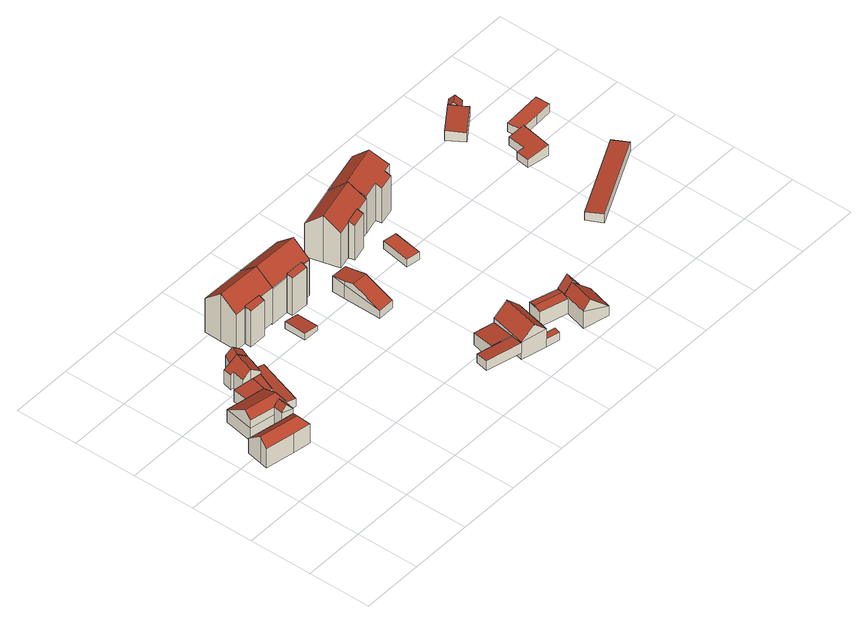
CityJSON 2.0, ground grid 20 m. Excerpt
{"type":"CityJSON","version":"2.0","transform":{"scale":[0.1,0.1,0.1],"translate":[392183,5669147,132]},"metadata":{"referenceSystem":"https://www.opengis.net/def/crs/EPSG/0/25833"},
"CityObjects":{
"building1":{"type":"Building","attributes":{"Gemeindeschluessel":14627140,"Geometrietyp2DReferenz":"3000","function":"31001_9998","roofType":"9999"},"children":["building1-1","building1-2","building1-3","building1-4","building1-5","building1-6","building1-7"]},
"building1-1":{"type":"BuildingPart","attributes":{"Dachtyp_tdc":"tdcPolyFlatRoof","Dachneigung":3.56,"QualitaetDacherkennung":72,"Geometrietyp2DReferenz":"3000","roofType":"2100","measuredHeight":4.53},"parents":["building1"],"geometry":[{"type":"MultiSurface","lod":"2","boundaries":[[[0,1,2,3]],[[4,0,3,5]],[[4,6,7,8,9,1,0]],[[3,2,10,11,12,5]],[[11,10,9,8]],[[10,2,1,9]],[[7,12,11,8]],[[4,5,12,7,6]]],"semantics":{"surfaces":[{"type":"WallSurface"},{"type":"RoofSurface"},{"type":"GroundSurface"},{"type":"ClosureSurface"}],"values":[0,0,1,2,3,3,3,3]}}]},
"building1-2":{"type":"BuildingPart","attributes":{"Dachtyp_tdc":"tdcPolyFlatRoof","Dachneigung":4.37,"QualitaetDacherkennung":56,"Geometrietyp2DReferenz":"3000","roofType":"2100","measuredHeight":4.72},"parents":["building1"],"geometry":[{"type":"MultiSurface","lod":"2","boundaries":[[[13,14,15,16]],[[14,17,18,15]],[[17,14,13,8]],[[11,16,15,18,12]],[[11,8,13,16]],[[8,7,17]],[[8,11,12,7]],[[7,12,18,17]]],"semantics":{"surfaces":[{"type":"WallSurface"},{"type":"RoofSurface"},{"type":"GroundSurface"},{"type":"ClosureSurface"}],"values":[0,0,1,2,3,0,3,3]}}]},
"building1-3":{"type":"BuildingPart","attributes":{"Dachtyp_tdc":"tdcGableRoof","Dachneigung":38.14,"QualitaetDacherkennung":66,"Geometrietyp2DReferenz":"3000","roofType":"3100","measuredHeight":8.16},"parents":["building1"],"geometry":[{"type":"MultiSurface","lod":"2","boundaries":[[[19,20,21,22]],[[20,23,24,21]],[[23,25,26,27,24]],[[23,20,28]],[[20,19,29,30,31,28]],[[25,23,28,31]],[[22,21,24,27,32]],[[33,26,25]],[[22,32,34,19]],[[32,27,26,33,34]],[[31,30,33,25]],[[29,19,34]],[[30,29,34,33]]],"semantics":{"surfaces":[{"type":"WallSurface"},{"type":"RoofSurface"},{"type":"GroundSurface"},{"type":"ClosureSurface"}],"values":[0,0,0,0,1,1,2,0,3,3,0,3,3]}}]},
"building1-4":{"type":"BuildingPart","attributes":{"Dachtyp_tdc":"tdcHipAndGableRoof","Dachneigung":40.11,"QualitaetDacherkennung":62,"Geometrietyp2DReferenz":"3000","roofType":"5000","measuredHeight":9.32},"parents":["building1"],"geometry":[{"type":"MultiSurface","lod":"2","boundaries":[[[35,36,37,38]],[[36,39,40,37]],[[41,42,43,44]],[[42,45,46,43]],[[45,47,48,46]],[[47,35,38,48]],[[42,41,49]],[[41,39,36,35,49]],[[35,47,45,42,49]],[[38,37,40,44,43,46,48]],[[44,40,39,41]]],"semantics":{"surfaces":[{"type":"WallSurface"},{"type":"RoofSurface"},{"type":"GroundSurface"},{"type":"ClosureSurface"}],"values":[0,0,0,0,0,0,1,1,1,2,3]}}]},
"building1-5":{"type":"BuildingPart","attributes":{"Dachtyp_tdc":"tdcHipAndGableRoof","Dachneigung":34.45,"QualitaetDacherkennung":60,"Geometrietyp2DReferenz":"3000","roofType":"5000","measuredHeight":9.71},"parents":["building1"],"geometry":[{"type":"MultiSurface","lod":"2","boundaries":[[[17,50,51,18]],[[52,53,54,55]],[[53,56,57,54]],[[56,58,4,5,57]],[[59,60,7,61]],[[58,56,62,61,7,6]],[[63,64,65,59,61,62,66]],[[52,63,66,53]],[[53,66,62,56]],[[17,60,59,67,50]],[[7,60,17]],[[5,12,18,51,55,54,57]],[[6,4,58]],[[12,5,4,6,7]],[[12,7,17,18]],[[55,51,50,52]],[[67,59,65]],[[50,67,64,63,52]],[[64,67,65]]],"semantics":{"surfaces":[{"type":"WallSurface"},{"type":"RoofSurface"},{"type":"GroundSurface"},{"type":"ClosureSurface"}],"values":[0,0,0,0,1,1,1,0,0,0,0,2,0,3,3,3,0,3,3]}}]},
"building1-6":{"type":"BuildingPart","attributes":{"Dachtyp_tdc":"tdcGableRoof","Dachneigung":37.68,"QualitaetDacherkennung":80,"Geometrietyp2DReferenz":"3000","roofType":"3100","measuredHeight":8.17},"parents":["building1"],"geometry":[{"type":"MultiSurface","lod":"2","boundaries":[[[68,69,70,2,1]],[[69,71,72,70]],[[71,73,74,72]],[[73,19,22,74]],[[26,75,76,27]],[[75,77,13,16,76]],[[30,19,73,71,69,68,78]],[[78,77,75,26,33,30]],[[16,11,10,2,70,72,74,22,32,27,76]],[[9,8,13,77,78]],[[10,11,8,9]],[[11,16,13,8]],[[68,1,9,78]],[[10,9,1,2]],[[29,19,30]],[[32,22,19,34]],[[34,19,29]],[[32,34,33,26,27]],[[33,34,29,30]]],"semantics":{"surfaces":[{"type":"WallSurface"},{"type":"RoofSurface"},{"type":"GroundSurface"},{"type":"ClosureSurface"}],"values":[0,0,0,0,0,0,1,1,2,0,3,3,0,3,0,3,3,3,3]}}]},
"building1-7":{"type":"BuildingPart","attributes":{"Dachtyp_tdc":"tdcGableRoof","Dachneigung":48.88,"QualitaetDacherkennung":75,"Geometrietyp2DReferenz":"3000","roofType":"3100","measuredHeight":9.57},"parents":["building1"],"geometry":[{"type":"MultiSurface","lod":"2","boundaries":[[[67,79,41,44,51,50]],[[80,81,63,52,55,40,39]],[[80,79,82]],[[79,67,65,83,82]],[[81,80,82,83]],[[51,44,40,55]],[[39,41,79,80]],[[39,40,44,41]],[[64,63,81]],[[50,51,55,52]],[[67,50,52,63,64]],[[81,83,65,64]],[[64,65,67]]],"semantics":{"surfaces":[{"type":"WallSurface"},{"type":"RoofSurface"},{"type":"GroundSurface"},{"type":"ClosureSurface"}],"values":[0,0,0,1,1,2,0,3,0,3,3,0,3]}}]},
"building2":{"type":"Building","attributes":{"Dachtyp_tdc":"tdcPolyFlatRoof","Gemeindeschluessel":14627140,"Dachneigung":6.87,"QualitaetDacherkennung":54,"Geometrietyp2DReferenz":"3000","function":"31001_9998","roofType":"2100","measuredHeight":3.29},"geometry":[{"type":"MultiSurface","lod":"2","boundaries":[[[84,85,86,87]],[[85,88,89,86]],[[88,90,91,89]],[[90,92,93,91]],[[92,84,87,93]],[[92,90,88,85,84]],[[87,86,89,91,93]]],"semantics":{"surfaces":[{"type":"WallSurface"},{"type":"RoofSurface"},{"type":"GroundSurface"}],"values":[0,0,0,0,0,1,2]}}]},
"building3":{"type":"Building","attributes":{"Gemeindeschluessel":14627140,"Geometrietyp2DReferenz":"3000","function":"31001_9998","roofType":"9999"},"children":["building3-1","building3-2"]},
"building3-1":{"type":"BuildingPart","attributes":{"Dachtyp_tdc":"tdcGableRoof","Dachneigung":40.85,"QualitaetDacherkennung":72,"Geometrietyp2DReferenz":"3000","roofType":"3100","measuredHeight":16.9},"parents":["building3"],"geometry":[{"type":"MultiSurface","lod":"2","boundaries":[[[94,95,96,97]],[[95,98,99,96]],[[98,100,101,99]],[[100,102,103,101]],[[102,104,105,103]],[[104,106,107,105]],[[106,108,109,107]],[[108,110,111,109]],[[106,104,102,100]],[[100,98,95,94,112,110,108,106]],[[113,97,96,99,101,103,105,107,109,111]],[[97,113,112,94]],[[113,111,110,112]]],"semantics":{"surfaces":[{"type":"WallSurface"},{"type":"RoofSurface"},{"type":"GroundSurface"},{"type":"ClosureSurface"}],"values":[0,0,0,0,0,0,0,0,1,1,2,3,3]}}]},
"building3-2":{"type":"BuildingPart","attributes":{"Dachtyp_tdc":"tdcPolyFlatRoof","Dachneigung":22.34,"QualitaetDacherkennung":53,"Geometrietyp2DReferenz":"3000","roofType":"2100","measuredHeight":13.53},"parents":["building3"],"geometry":[{"type":"MultiSurface","lod":"2","boundaries":[[[114,115,94,97,116]],[[117,118,119,111,110]],[[118,114,116,119]],[[118,117,120,115,114]],[[116,97,113,111,119]],[[120,112,94,115]],[[112,113,97,94]],[[117,110,112,120]],[[110,111,113,112]]],"semantics":{"surfaces":[{"type":"WallSurface"},{"type":"RoofSurface"},{"type":"GroundSurface"},{"type":"ClosureSurface"}],"values":[0,0,0,1,2,0,3,0,3]}}]},
"building4":{"type":"Building","attributes":{"Dachtyp_tdc":"tdcPolyFlatRoof","Gemeindeschluessel":14627140,"Dachneigung":9,"QualitaetDacherkennung":94,"Geometrietyp2DReferenz":"3000","function":"31001_9998","roofType":"2100","measuredHeight":2.4},"geometry":[{"type":"MultiSurface","lod":"2","boundaries":[[[121,122,123,124]],[[122,125,126,123]],[[125,127,128,126]],[[127,121,124,128]],[[127,125,122,121]],[[124,123,126,128]]],"semantics":{"surfaces":[{"type":"WallSurface"},{"type":"RoofSurface"},{"type":"GroundSurface"}],"values":[0,0,0,0,1,2]}}]},
"building5":{"type":"Building","attributes":{"Dachtyp_tdc":"tdcPolyFlatRoof","Gemeindeschluessel":14627140,"Dachneigung":6.5,"QualitaetDacherkennung":70,"Geometrietyp2DReferenz":"3000","function":"31001_9998","roofType":"2100","measuredHeight":3.51},"geometry":[{"type":"MultiSurface","lod":"2","boundaries":[[[129,130,131,132]],[[130,133,134,131]],[[133,135,136,134]],[[135,137,138,136]],[[137,129,132,138]],[[137,135,133,130,129]],[[132,131,134,136,138]]],"semantics":{"surfaces":[{"type":"WallSurface"},{"type":"RoofSurface"},{"type":"GroundSurface"}],"values":[0,0,0,0,0,1,2]}}]},
"building6":{"type":"Building","attributes":{"Gemeindeschluessel":14627140,"Geometrietyp2DReferenz":"3000","function":"31001_9998","roofType":"9999"},"children":["building6-1","building6-2"]},
"building6-1":{"type":"BuildingPart","attributes":{"Dachtyp_tdc":"tdcPolyFlatRoof","Dachneigung":23.05,"QualitaetDacherkennung":44,"Geometrietyp2DReferenz":"3000","roofType":"2100","measuredHeight":13.96},"parents":["building6"],"geometry":[{"type":"MultiSurface","lod":"2","boundaries":[[[139,140,141,142,143,144]],[[140,145,146,141]],[[145,147,148,149,150,146]],[[147,145,140,139]],[[142,141,146,150]],[[144,148,147,139]],[[143,142,150,149]],[[143,149,148,144]]],"semantics":{"surfaces":[{"type":"WallSurface"},{"type":"RoofSurface"},{"type":"GroundSurface"},{"type":"ClosureSurface"}],"values":[0,0,0,1,2,0,3,3]}}]},
"building6-2":{"type":"BuildingPart","attributes":{"Dachtyp_tdc":"tdcGableRoof","Dachneigung":40.71,"QualitaetDacherkennung":74,"Geometrietyp2DReferenz":"3000","roofType":"3100","measuredHeight":17.38},"parents":["building6"],"geometry":[{"type":"MultiSurface","lod":"2","boundaries":[[[151,152,153,154]],[[152,143,142,153]],[[149,155,156,150]],[[155,104,157,156]],[[104,151,154,157]],[[151,104,106,158]],[[144,159,158,106,160,148]],[[149,148,160,155]],[[155,160,106,104]],[[152,159,144,143]],[[151,158,159,152]],[[154,153,142,150,156,157]],[[150,142,143,149]],[[143,144,148,149]]],"semantics":{"surfaces":[{"type":"WallSurface"},{"type":"RoofSurface"},{"type":"GroundSurface"},{"type":"ClosureSurface"}],"values":[0,0,0,0,0,1,1,0,0,0,0,2,3,3]}}]},
"building7":{"type":"Building","attributes":{"Dachtyp_tdc":"tdcPolyFlatRoof","Gemeindeschluessel":14627140,"Dachneigung":6.98,"QualitaetDacherkennung":83,"Geometrietyp2DReferenz":"3000","function":"31001_9998","roofType":"2100","measuredHeight":5.16},"geometry":[{"type":"MultiSurface","lod":"2","boundaries":[[[161,162,163,164]],[[162,165,166,163]],[[165,167,168,166]],[[167,161,164,168]],[[167,165,162,161]],[[164,163,166,168]]],"semantics":{"surfaces":[{"type":"WallSurface"},{"type":"RoofSurface"},{"type":"GroundSurface"}],"values":[0,0,0,0,1,2]}}]},
"building8":{"type":"Building","attributes":{"Gemeindeschluessel":14627140,"Geometrietyp2DReferenz":"3000","function":"31001_9998","roofType":"9999"},"children":["building8-1","building8-2"]},
"building8-1":{"type":"BuildingPart","attributes":{"Dachtyp_tdc":"tdcPolyFlatRoof","Dachneigung":7.17,"QualitaetDacherkennung":58,"Geometrietyp2DReferenz":"3000","roofType":"2100","measuredHeight":3.01},"parents":["building8"],"geometry":[{"type":"MultiSurface","lod":"2","boundaries":[[[169,170,171,172]],[[170,173,174,171]],[[175,169,172,176]],[[175,173,170,169]],[[172,171,174,176]],[[176,174,173,175]]],"semantics":{"surfaces":[{"type":"WallSurface"},{"type":"RoofSurface"},{"type":"GroundSurface"},{"type":"ClosureSurface"}],"values":[0,0,0,1,2,3]}}]},
"building8-2":{"type":"BuildingPart","attributes":{"Dachtyp_tdc":"tdcGableRoof","Dachneigung":43.25,"QualitaetDacherkennung":88,"Geometrietyp2DReferenz":"3000","roofType":"3100","measuredHeight":10.19},"parents":["building8"],"geometry":[{"type":"MultiSurface","lod":"2","boundaries":[[[177,178,179,180]],[[178,181,182,179]],[[181,183,175,176,182]],[[184,185,186,174,173]],[[185,177,180,186]],[[177,185,187,188,178]],[[183,181,188,187,184]],[[187,185,184]],[[178,188,181]],[[180,179,182,176,174,186]],[[173,175,183,184]],[[173,174,176,175]]],"semantics":{"surfaces":[{"type":"WallSurface"},{"type":"RoofSurface"},{"type":"GroundSurface"},{"type":"ClosureSurface"}],"values":[0,0,0,0,0,1,1,0,0,2,0,3]}}]},
"building9":{"type":"Building","attributes":{"Dachtyp_tdc":"tdcGableRoof","Gemeindeschluessel":14627140,"Dachneigung":24.81,"QualitaetDacherkennung":23,"Geometrietyp2DReferenz":"3000","function":"31001_9998","roofType":"3100","measuredHeight":6.77},"geometry":[{"type":"MultiSurface","lod":"2","boundaries":[[[189,190,191,192]],[[190,193,194,191]],[[193,195,196,194]],[[195,197,198,196]],[[197,189,192,198]],[[197,199,200,201,189]],[[190,201,200,193]],[[195,199,197]],[[193,200,199,195]],[[189,201,190]],[[192,191,194,196,198]]],"semantics":{"surfaces":[{"type":"WallSurface"},{"type":"RoofSurface"},{"type":"GroundSurface"}],"values":[0,0,0,0,0,1,1,0,0,0,2]}}]},
"building10":{"type":"Building","attributes":{"Gemeindeschluessel":14627140,"Geometrietyp2DReferenz":"3000","function":"31001_9998","roofType":"9999"},"children":["building10-1","building10-2","building10-3"]},
"building10-1":{"type":"BuildingPart","attributes":{"Dachtyp_tdc":"tdcGableRoof","Dachneigung":52.74,"QualitaetDacherkennung":71,"Geometrietyp2DReferenz":"3000","roofType":"3100","measuredHeight":9.33},"parents":["building10"],"geometry":[{"type":"MultiSurface","lod":"2","boundaries":[[[202,203,204,205,206]],[[203,207,208,209,204]],[[203,202,210]],[[202,211,212,213,210]],[[207,203,210,213,214]],[[215,205,204,209]],[[202,206,216,217,211]],[[206,205,215,218]],[[206,218,217,216]],[[215,209,208,219,211,217,218]],[[219,208,207]],[[213,212,214]],[[212,211,219,207,214]]],"semantics":{"surfaces":[{"type":"WallSurface"},{"type":"RoofSurface"},{"type":"GroundSurface"},{"type":"ClosureSurface"}],"values":[0,0,0,1,1,2,0,3,3,3,3,0,3]}}]},
"building10-2":{"type":"BuildingPart","attributes":{"Dachtyp_tdc":"tdcGableRoof","Dachneigung":10.09,"QualitaetDacherkennung":70,"Geometrietyp2DReferenz":"3000","roofType":"3100","measuredHeight":5.74},"parents":["building10"],"geometry":[{"type":"MultiSurface","lod":"2","boundaries":[[[220,221,222,223]],[[221,224,225,222]],[[224,206,205,225]],[[224,221,226]],[[221,220,217,216,226]],[[206,224,226,216]],[[223,222,225,205,215]],[[218,215,205,206]],[[220,223,215,218]],[[218,217,220]],[[206,216,217,218]]],"semantics":{"surfaces":[{"type":"WallSurface"},{"type":"RoofSurface"},{"type":"GroundSurface"},{"type":"ClosureSurface"}],"values":[0,0,0,0,1,1,2,3,3,0,3]}}]},
"building10-3":{"type":"BuildingPart","attributes":{"Dachtyp_tdc":"tdcGableRoof","Dachneigung":42.85,"QualitaetDacherkennung":72,"Geometrietyp2DReferenz":"3000","roofType":"3100","measuredHeight":9.01},"parents":["building10"],"geometry":[{"type":"MultiSurface","lod":"2","boundaries":[[[227,228,229,230]],[[228,231,232,229]],[[231,228,233]],[[211,231,233,234]],[[228,227,214,212,234,233]],[[232,223,215,209,230,229]],[[223,232,231,211,218,220]],[[215,223,220,218]],[[227,230,209,208]],[[208,209,215,218,211,219]],[[234,212,211]],[[208,207,214,227]],[[219,207,208]],[[211,212,214,207,219]]],"semantics":{"surfaces":[{"type":"WallSurface"},{"type":"RoofSurface"},{"type":"GroundSurface"},{"type":"ClosureSurface"}],"values":[0,0,0,1,1,2,0,3,0,3,0,0,3,3]}}]},
"building11":{"type":"Building","attributes":{"Gemeindeschluessel":14627140,"Geometrietyp2DReferenz":"3000","function":"31001_9998","roofType":"9999"},"children":["building11-1","building11-2"]},
"building11-1":{"type":"BuildingPart","attributes":{"Dachtyp_tdc":"tdcPolyFlatRoof","Dachneigung":23.67,"QualitaetDacherkennung":49,"Geometrietyp2DReferenz":"3000","roofType":"2100","measuredHeight":13.21},"parents":["building11"],"geometry":[{"type":"MultiSurface","lod":"2","boundaries":[[[235,236,237,238,239]],[[240,241,242,243,244]],[[241,235,239,242]],[[241,240,245,236,235]],[[239,238,246,243,242]],[[245,247,237,236]],[[247,246,238,237]],[[240,244,247,245]],[[244,243,246,247]]],"semantics":{"surfaces":[{"type":"WallSurface"},{"type":"RoofSurface"},{"type":"GroundSurface"},{"type":"ClosureSurface"}],"values":[0,0,0,1,2,0,3,0,3]}}]},
"building11-2":{"type":"BuildingPart","attributes":{"Dachtyp_tdc":"tdcGableRoof","Dachneigung":41.56,"QualitaetDacherkennung":71,"Geometrietyp2DReferenz":"3000","roofType":"3100","measuredHeight":16.56},"parents":["building11"],"geometry":[{"type":"MultiSurface","lod":"2","boundaries":[[[248,249,250,251]],[[249,244,243,250]],[[237,252,253,238]],[[252,254,255,253]],[[254,256,257,255]],[[256,258,259,257]],[[258,260,261,259]],[[260,248,251,261]],[[256,254,252,237,247,244,249,248]],[[248,260,258,256]],[[251,250,243,246,238,253,255,257,259,261]],[[246,243,244,247]],[[238,246,247,237]]],"semantics":{"surfaces":[{"type":"WallSurface"},{"type":"RoofSurface"},{"type":"GroundSurface"},{"type":"ClosureSurface"}],"values":[0,0,0,0,0,0,0,0,1,1,2,3,3]}}]},
"building12":{"type":"Building","attributes":{"Dachtyp_tdc":"tdcPolyFlatRoof","Gemeindeschluessel":14627140,"Dachneigung":0,"QualitaetDacherkennung":87,"Geometrietyp2DReferenz":"3000","function":"31001_9998","roofType":"1000","measuredHeight":2.7},"geometry":[{"type":"MultiSurface","lod":"2","boundaries":[[[262,263,264,265]],[[263,266,267,264]],[[266,268,269,267]],[[268,262,265,269]],[[268,266,263,262]],[[265,264,267,269]]],"semantics":{"surfaces":[{"type":"WallSurface"},{"type":"RoofSurface"},{"type":"GroundSurface"}],"values":[0,0,0,0,1,2]}}]},
"building13":{"type":"Building","attributes":{"Dachtyp_tdc":"tdcFreeFormRoof","Gemeindeschluessel":14627140,"Dachneigung":26.34,"QualitaetDacherkennung":43,"Geometrietyp2DReferenz":"3000","function":"31001_9998","roofType":"5000","measuredHeight":16.14},"geometry":[{"type":"MultiSurface","lod":"2","boundaries":[[[270,271,272,273]],[[271,274,275,272]],[[274,276,277,275]],[[276,278,279,277]],[[278,280,281,279]],[[280,282,283,281]],[[282,284,285,283]],[[284,270,273,285]],[[286,287,271,270]],[[276,274,287,286,284,282,280,278]],[[274,271,287]],[[270,284,286]],[[273,272,275,277,279,281,283,285]]],"semantics":{"surfaces":[{"type":"WallSurface"},{"type":"RoofSurface"},{"type":"GroundSurface"}],"values":[0,0,0,0,0,0,0,0,1,1,0,0,2]}}]},
"building14":{"type":"Building","attributes":{"Dachtyp_tdc":"tdcPolyFlatRoof","Gemeindeschluessel":14627140,"Dachneigung":2.93,"QualitaetDacherkennung":75,"Geometrietyp2DReferenz":"3000","function":"31001_2463","roofType":"2100","measuredHeight":3.21},"geometry":[{"type":"MultiSurface","lod":"2","boundaries":[[[288,289,290,291]],[[289,292,293,290]],[[292,294,295,293]],[[294,288,291,295]],[[294,292,289,288]],[[291,290,293,295]]],"semantics":{"surfaces":[{"type":"WallSurface"},{"type":"RoofSurface"},{"type":"GroundSurface"}],"values":[0,0,0,0,1,2]}}]},
"building15":{"type":"Building","attributes":{"Dachtyp_tdc":"tdcPolyFlatRoof","Gemeindeschluessel":14627140,"Dachneigung":6.99,"QualitaetDacherkennung":85,"Geometrietyp2DReferenz":"3000","function":"31001_9998","roofType":"2100","measuredHeight":3.65},"geometry":[{"type":"MultiSurface","lod":"2","boundaries":[[[296,297,298,299]],[[297,300,301,298]],[[300,302,303,301]],[[302,304,305,303]],[[304,306,307,305]],[[306,308,309,307]],[[308,296,299,309]],[[308,306,304,302,300,297,296]],[[299,298,301,303,305,307,309]]],"semantics":{"surfaces":[{"type":"WallSurface"},{"type":"RoofSurface"},{"type":"GroundSurface"}],"values":[0,0,0,0,0,0,0,1,2]}}]},
"building16":{"type":"Building","attributes":{"Gemeindeschluessel":14627140,"Geometrietyp2DReferenz":"3000","function":"31001_9998","roofType":"9999"},"children":["building16-1","building16-2"]},
"building16-1":{"type":"BuildingPart","attributes":{"Dachtyp_tdc":"tdcGableRoof","Dachneigung":42.64,"QualitaetDacherkennung":69,"Geometrietyp2DReferenz":"3000","roofType":"3100","measuredHeight":4.34},"parents":["building16"],"geometry":[{"type":"MultiSurface","lod":"2","boundaries":[[[310,311,312,313]],[[311,314,315,312]],[[314,316,317,315]],[[314,311,318]],[[311,310,319,320,318]],[[316,314,318,320,321]],[[313,312,315,317]],[[313,317,316,310]],[[320,319,321]],[[321,319,310,316]]],"semantics":{"surfaces":[{"type":"WallSurface"},{"type":"RoofSurface"},{"type":"GroundSurface"},{"type":"ClosureSurface"}],"values":[0,0,0,0,1,1,2,3,0,3]}}]},
"building16-2":{"type":"BuildingPart","attributes":{"Dachtyp_tdc":"tdcPolyFlatRoof","Dachneigung":3.9,"QualitaetDacherkennung":78,"Geometrietyp2DReferenz":"3000","roofType":"2100","measuredHeight":3.58},"parents":["building16"],"geometry":[{"type":"MultiSurface","lod":"2","boundaries":[[[322,323,324,317,316]],[[323,325,326,324]],[[325,327,328,326]],[[327,329,310,313,328]],[[327,325,323,322,321,319,329]],[[313,317,324,326,328]],[[322,316,321]],[[319,310,329]],[[316,317,313,310]],[[316,310,319,321]]],"semantics":{"surfaces":[{"type":"WallSurface"},{"type":"RoofSurface"},{"type":"GroundSurface"},{"type":"ClosureSurface"}],"values":[0,0,0,0,1,2,0,0,3,3]}}]},
"building17":{"type":"Building","attributes":{"Dachtyp_tdc":"tdcPolyFlatRoof","Gemeindeschluessel":14627140,"Dachneigung":0,"QualitaetDacherkennung":0,"Geometrietyp2DReferenz":"3000","BezugspunktDach":"2000","function":"31001_9998","measuredHeight":3},"geometry":[{"type":"MultiSurface","lod":"2","boundaries":[[[330,331,332,333,334,335]],[[335,334,336,337]],[[334,333,338,336]],[[333,332,339,338]],[[332,331,340,339]],[[331,330,341,340]],[[330,335,337,341]],[[337,336,338,339,340,341]]],"semantics":{"surfaces":[{"type":"RoofSurface"},{"type":"WallSurface"},{"type":"GroundSurface"}],"values":[0,1,1,1,1,1,1,2]}}]}
},
"vertices":[
[146,545,106],[175,539,108],[175,539,65],[146,545,65],[137,496,106],[137,496,65],[191,486,110],[197,485,110],[208,532,110],[202,533,110],[202,533,65],[208,532,65],[197,485,65],
[233,527,112],[208,465,111],[208,465,65],[233,527,65],[192,468,110],[192,468,65],
[200,606,127],[215,632,129],[215,632,65],[200,606,65],[270,620,121],[270,620,65],[259,592,120],[259,592,119],[259,592,65],[238,627,146],[224,600,145],[224,600,146],[225,600,146],[224,600,65],[258,592,120],[224,600,124],
[5,338,158],[14,387,116],[14,387,65],[5,338,65],[127,366,116],[127,366,65],[165,359,116],[147,286,133],[147,286,65],[165,359,65],[92,296,133],[92,296,65],[0,313,133],[0,313,65],[130,315,158],
[173,391,110],[173,391,65],[133,398,110],[53,413,110],[53,413,65],[133,398,65],[71,508,110],[71,508,65],[137,496,110],[173,391,138],[192,468,115],[160,414,162],[57,433,162],[133,398,138],[138,398,138],[168,392,138],[53,413,138],[173,391,133],
[175,539,125],[185,579,123],[185,579,65],[175,580,116],[175,580,65],[182,610,114],[182,610,65],[249,566,121],[249,566,65],[233,527,123],[202,533,146],
[165,359,134],[127,366,141],[133,398,139],[142,363,160],[149,395,160],
[195,417,97],[208,465,97],[208,465,64],[195,417,64],[249,566,96],[249,566,64],[285,558,92],[285,558,64],[235,407,92],[235,407,64],
[351,676,177],[351,677,177],[351,677,51],[351,676,51],[316,677,177],[316,677,51],[317,731,220],[317,731,51],[318,786,172],[318,786,51],[462,783,171],[462,783,51],[460,727,220],[460,727,51],[459,672,176],[459,672,51],[406,673,176],[406,673,51],[406,674,177],[406,674,51],
[350,656,178],[351,676,186],[350,656,51],[406,673,185],[406,655,178],[406,655,51],[406,674,186],
[466,635,72],[516,634,64],[516,634,48],[466,635,48],[515,564,64],[515,564,48],[465,565,72],[465,565,48],
[643,92,123],[652,132,118],[652,132,88],[643,92,88],[700,121,118],[700,121,88],[765,105,118],[765,105,88],[755,65,123],[755,65,88],
[577,670,186],[577,652,178],[577,652,46],[577,670,46],[577,670,171],[577,670,175],[519,653,178],[519,653,46],[519,671,186],[519,671,175],[519,671,171],[519,671,46],
[610,780,171],[608,669,171],[608,669,46],[610,780,46],[459,672,171],[459,672,46],[462,783,46],[609,724,220],[608,669,175],[459,672,175],
[783,181,109],[765,105,119],[765,105,67],[783,181,67],[700,121,119],[700,121,67],[718,197,109],[718,197,67],
[882,54,94],[878,36,92],[878,36,64],[882,54,64],[836,46,92],[836,46,64],[841,64,94],[841,64,64],
[765,105,125],[783,181,125],[783,181,64],[765,105,64],[864,162,127],[864,162,64],[841,64,127],[836,46,127],[755,65,125],[755,65,64],[797,55,166],[825,171,166],
[716,635,94],[716,473,65],[716,473,39],[716,635,39],[664,473,65],[664,473,39],[665,595,87],[665,595,39],[665,636,94],[665,636,39],[665,595,101],[665,564,107],[716,564,107],
[995,137,110],[1049,120,105],[1049,120,51],[995,137,51],[995,137,105],[1042,93,105],[1042,93,93],[1042,93,51],[1021,129,145],[987,108,110],[1010,102,141],[1013,101,145],[1030,97,121],[987,108,51],[989,117,109],[987,108,107],[987,108,105],[988,108,110],
[983,94,104],[896,117,104],[896,117,51],[983,94,51],[908,163,105],[908,163,51],[903,142,109],
[1068,87,85],[1046,5,85],[1046,5,51],[1068,87,51],[965,26,110],[965,26,51],[987,20,141],[1009,102,141],
[799,670,160],[795,689,169],[795,689,160],[795,689,37],[799,670,37],[846,701,168],[850,683,160],[850,683,37],[846,701,37],[846,701,159],[845,702,169],[845,702,37],[845,702,160],
[884,764,202],[900,714,159],[900,714,37],[884,764,37],[795,690,160],[795,690,37],[752,679,160],[752,679,37],[740,729,202],[740,729,37],[726,782,154],[726,782,37],[866,817,153],[866,817,37],
[928,637,60],[913,543,60],[913,543,33],[928,637,33],[869,550,60],[869,550,33],[885,644,60],[885,644,33],
[866,817,155],[1008,852,155],[1008,852,36],[866,817,36],[1035,747,168],[1035,747,36],[1007,740,168],[1007,740,36],[1011,722,159],[1011,722,36],[958,709,159],[958,709,36],[954,728,168],[954,728,36],[900,714,168],[900,714,36],[882,770,197],[1020,804,197],
[1348,269,48],[1324,318,45],[1324,318,16],[1348,269,16],[1585,445,45],[1585,445,16],[1609,396,48],[1609,396,16],
[1390,566,40],[1396,608,39],[1396,608,12],[1390,566,12],[1419,604,42],[1419,604,12],[1426,661,42],[1426,661,12],[1470,656,47],[1470,656,12],[1480,655,49],[1480,655,12],[1462,555,49],[1462,555,12],
[1418,864,37],[1443,881,37],[1443,881,9],[1418,864,9],[1464,851,35],[1464,851,9],[1439,834,35],[1439,834,9],[1453,867,53],[1423,857,45],[1428,850,53],[1434,841,43],
[1439,834,43],[1452,816,41],[1452,816,9],[1368,757,41],[1368,757,9],[1334,805,45],[1334,805,9],[1418,864,45],
[1539,658,40],[1595,661,40],[1593,707,40],[1467,699,40],[1470,656,40],[1480,655,40],[1470,656,10],[1480,655,10],[1467,699,10],[1593,707,10],[1595,661,10],[1539,658,10]
]}
